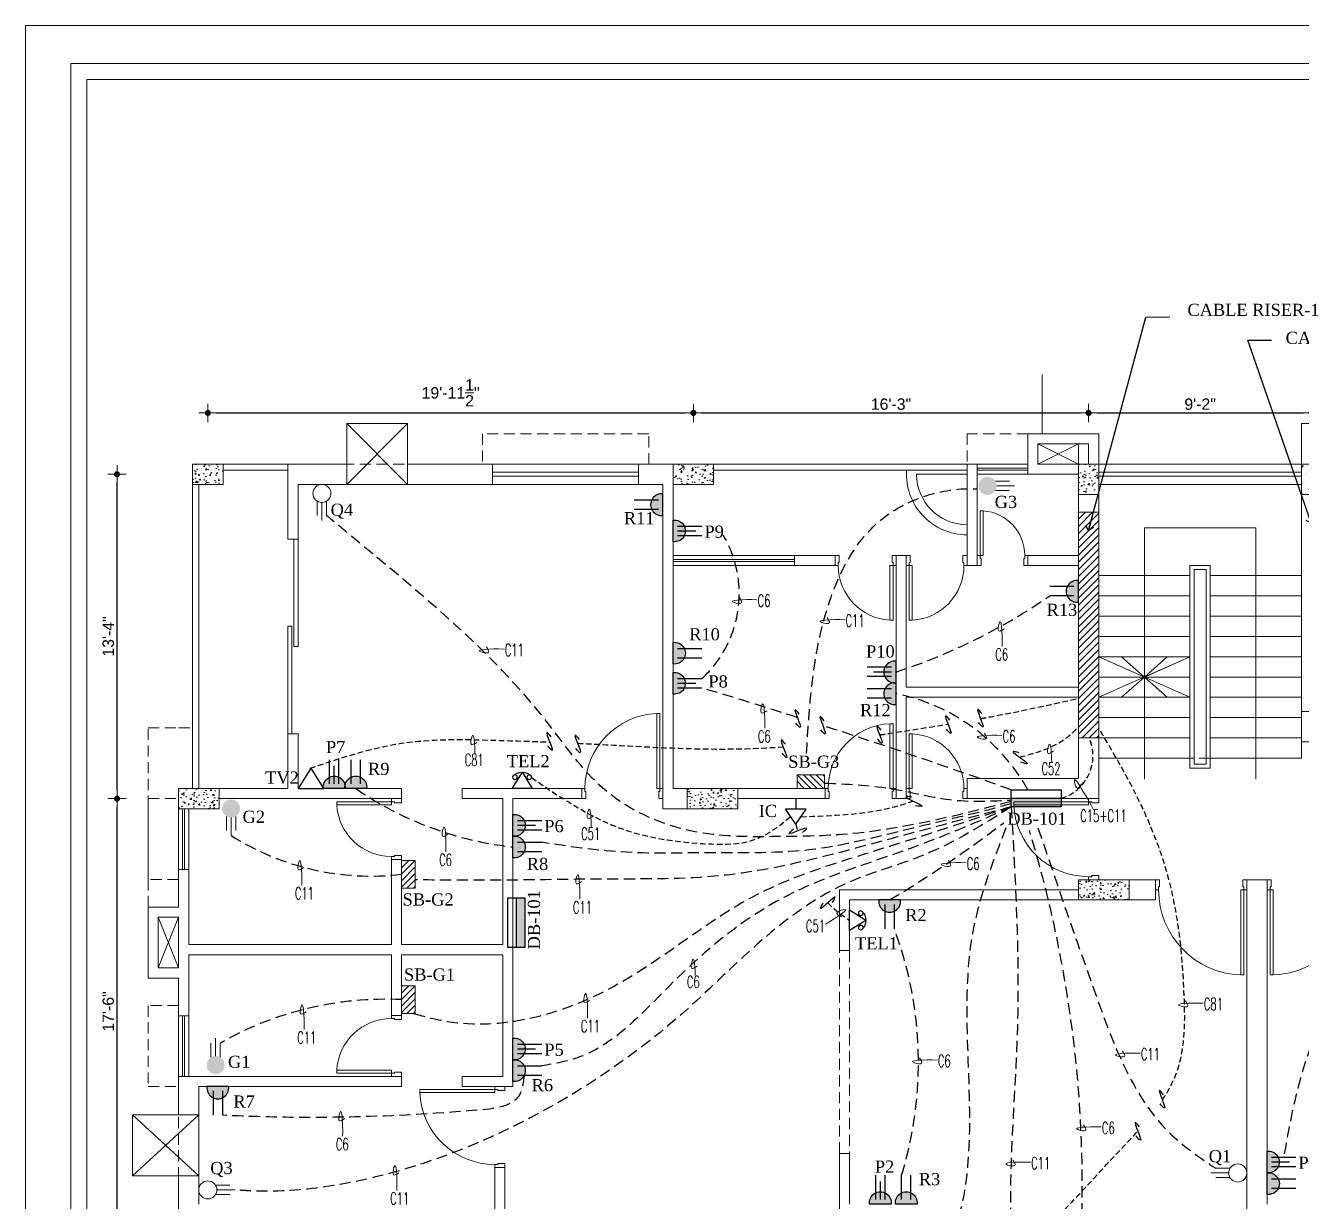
# Model space of a CAD drawing. Header units: inches. Extents: x 2586 to 4075, y -2573 to -882.
# Drawn here: x 2586 to 3215, y -1462 to -882 of the extents above; entities that cross this region are included whole.
import ezdxf

# ---------------------------------------------------------------- set-up
doc = ezdxf.new("R2010")
doc.units = ezdxf.units.IN
doc.header["$LTSCALE"] = 22
doc.header["$MEASUREMENT"] = 0
doc.header["$PDMODE"] = 3
for name, pattern in [('DASHED2', [9.525, 6.35, -3.175]), ('HIDDEN', [0.375, 0.25, -0.125]), ('HIDDEN2', [0.1875, 0.125, -0.0625])]:
    doc.linetypes.add(name, pattern=pattern)
doc.layers.get('0').update_dxf_attribs({"color": 123})
doc.layers.get('DEFPOINTS').update_dxf_attribs({"lineweight": 0})
for name, color, linetype, lineweight in [('1ST_SLAB', 1, 'HIDDEN', 30), ('Cable', 150, 'HIDDEN', 25), ('CABLE-01', 3, 'HIDDEN2', 25), ('Col_Hatch', 3, 'Continuous', 0), ('COLUMN', 3, 'Continuous', 40), ('DIM', 7, 'Continuous', 0), ('DOOR', 28, 'Continuous', 13), ('E. Fixture', 5, 'Continuous', 25), ('EL TEXT-01', 180, 'Continuous', 15), ('el. text', 6, 'Continuous', 13), ('ETEXT', 152, 'Continuous', 15), ('HIDDEN', 7, 'HIDDEN', 0), ('LW', 8, 'Continuous', 18), ('MS', 5, 'Continuous', 20), ('MT', 4, 'Continuous', 20), ('RAIL', 22, 'Continuous', 13), ('STAIR', 8, 'Continuous', 13), ('TITLE', 172, 'Continuous', 15), ('WALL', 7, 'Continuous', 30), ('WALL-1', 8, 'Continuous', 13), ('WIN', 4, 'Continuous', 13)]:
    doc.layers.add(name, color=color, linetype=linetype, lineweight=lineweight)
doc.layers.add('AC', color=6, linetype='Continuous')
doc.styles.add('ROMAND', font='romand.shx', dxfattribs={"width": 0.8})
doc.styles.add('RS', font='arial.ttf')
doc.styles.get("Standard").update_dxf_attribs({"font": 'times.ttf', "width": 0.8})
doc.dimstyles.new('1_8', dxfattribs={"dimtxt": 5.6, "dimasz": 4, "dimexe": 0.18, "dimexo": 0.0625, "dimgap": 0.125, "dimtad": 0, "dimdec": 1, "dimrnd": 0.125, "dimzin": 3, "dimdsep": 46, "dimlunit": 4, "dimtxsty": 'RS', "dimblk": 'D', "dimcen": 4, "dimse1": 1, "dimse2": 1, "dimclrt": 7, "dimadec": 0, "dimazin": 0, "dimtfac": 1, "dimtdec": 1, "dimtix": 1, "dimtmove": 0, "dimatfit": 3, "dimldrblk": 'OPEN90', "dimfxl": 1, "dimtvp": 0.75, "dimtolj": 1, "dimtzin": 0, "dimarcsym": 0})
pattern_1 = [(50, (-25803.8845, -10749.1054), (7.1726018, -0.6275213), [0.75, -8.25]), (355, (-25803.8845, -10749.1054), (-1.3875133, 7.5219213), [0.6, -6.6]), (100.4514, (-25803.287, -10749.158), (5.7850938, 6.8943954), [0.6374019, -7.0114211]), (46.1842, (-25803.8845, -10747.105), (10.6724105, -1.6551901), [1.125, -12.375]), (96.6356, (-25802.995, -10747.243), (9.346627, 9.7411787), [0.956103, -10.51713]), (351.1842, (-25803.885, -10747.105), (9.3466195, 9.741186), [0.9, -9.9]), (21, (-25802.8845, -10747.6054), (5.9690705, -4.0261889), [0.75, -8.25]), (326, (-25802.8845, -10747.6054), (2.4331533, 7.2515005), [0.6, -6.6]), (71.4514, (-25802.387, -10747.941), (8.4022263, 3.225305), [0.6374019, -7.0114211]), (37.5, (-25803.8845, -10749.1054), (0.12159855, 3.32893854), [0, -6.52, 0, -6.7, 0, -6.625]), (7.5, (-25803.8845, -10749.1054), (2.63069537, 3.9441171), [0, -3.82, 0, -6.37, 0, -2.525]), (327.5, (-25806.1145, -10749.1054), (5.33822436, -0.22554872), [0, -2.5, 0, -7.8, 0, -10.35]), (317.5, (-25807.1145, -10749.1054), (5.8318617, 1.0010498), [0, -3.25, 0, -5.18, 0, -7.35])]

# ---------------------------------------------------------------- blocks, each defined once
blk = doc.blocks.new('D-45')
for points in [[(-1.5, 46.97), (-3, 46.97), (-3, 5), (-1.5, 5)], [(-45, 5), (-45, 0), (-43, 0), (-43, 3.5), (-43.5, 3.5), (-43.5, 5)], [(0, 5), (0, 0), (-2, 0), (-2, 3.5), (-1.5, 3.5), (-1.5, 5)]]:
    blk.add_lwpolyline(points, close=True)
blk.add_arc((-1.5, 5), 42, 92.04671, 180)
blk = doc.blocks.new('D-40')
for points in [[(-5, 0), (0, 0), (0, -2), (-3.5, -2), (-3.5, -1.5), (-5, -1.5)], [(-41.97, -1.5), (-41.97, -3), (-5, -3), (-5, -1.5)], [(-5, -40), (0, -40), (0, -38), (-3.5, -38), (-3.5, -38.5), (-5, -38.5)]]:
    blk.add_lwpolyline(points, close=True)
blk.add_arc((-5, -1.5), 37, 182.32344, 270)
blk = doc.blocks.new('D-30')
for points in [[(5, 30), (0, 30), (0, 28), (3.5, 28), (3.5, 28.5), (5, 28.5)], [(5, 0), (0, 0), (0, 2), (3.5, 2), (3.5, 1.5), (5, 1.5)], [(31.97, 1.5), (31.97, 3), (5, 3), (5, 1.5)]]:
    blk.add_lwpolyline(points, close=True)
blk.add_arc((4.99, 1.48), 27.02, 3.22606, 89.98261)
blk = doc.blocks.new('D-35')
for points in [[(-1.5, 36.96), (-3, 36.96), (-3, 5), (-1.5, 5)], [(-35, 5), (-35, 0), (-33, 0), (-33, 3.5), (-33.5, 3.5), (-33.5, 5)], [(0, 5), (0, 0), (-2, 0), (-2, 3.5), (-1.5, 3.5), (-1.5, 5)]]:
    blk.add_lwpolyline(points, close=True)
blk.add_arc((-1.5, 5), 32, 92.68672, 180)
blk = doc.blocks.new('D-25')
for points in [[(5, 25), (0, 25), (0, 23), (3.5, 23), (3.5, 23.5), (5, 23.5)], [(5, 0), (0, 0), (0, 2), (3.5, 2), (3.5, 1.5), (5, 1.5)], [(26.95, 1.5), (26.95, 3), (5, 3), (5, 1.5)]]:
    blk.add_lwpolyline(points, close=True)
blk.add_arc((5, 1.5), 22, 3.90956, 90)
blk = doc.blocks.new('D')
at = {"layer": 'DIM'}
for q in [(-1.125, 0), (0, 1.125), (1.125, 0), (0, -1.125)]:
    blk.add_line((0, 0), q, dxfattribs=at)
at = {"layer": 'DIM', "color": 6, "const_width": 0.375}
blk.add_lwpolyline([(-0.1875, 0, 1), (0.1875, 0, 1)], format="xyb", close=True, dxfattribs=at)
blk = doc.blocks.new('*D36')
at = {"layer": 'DEFPOINTS', "color": 0}
for p in [(2631.14, -1263.4), (2674.62, -1263.4), (2674.62, -1473.4)]:
    blk.add_point(p, dxfattribs=at)
at = {"layer": 'DIM', "color": 0, "lineweight": -2}
blk.add_line((2631.14, -1469.4), (2631.14, -1267.4), dxfattribs=at)
at = {"layer": 'DIM', "color": 0, "lineweight": -2, "xscale": 4, "yscale": 4, "zscale": 4}
for p, rotation in [((2631.14, -1263.4), 90), ((2631.14, -1473.4), 270)]:
    blk.add_blockref('D', p, dxfattribs=dict(at, rotation=rotation))
at = {"layer": 'DIM', "color": 7, "lineweight": 13, "insert": (2626.85, -1368.4), "char_height": 5.6, "attachment_point": 5, "rotation": 90, "style": 'RS'}
blk.add_mtext('\\A1;17\'-6"', dxfattribs=at)
blk = doc.blocks.new('_Open90')
at = {"layer": 'DIM', "color": 0, "lineweight": -2}
for p, q in [((0, 0), (-1, 0)), ((-0.5, 0.5), (0, 0)), ((0, 0), (-0.5, -0.5))]:
    blk.add_line(p, q, dxfattribs=at)
blk = doc.blocks.new('*D37')
at = {"layer": 'DEFPOINTS', "color": 0}
for p in [(2631.14, -1103.4), (2681.58, -1103.4), (2674.62, -1263.4)]:
    blk.add_point(p, dxfattribs=at)
at = {"layer": 'DIM', "color": 0, "lineweight": -2}
blk.add_line((2631.14, -1259.4), (2631.14, -1107.4), dxfattribs=at)
at = {"layer": 'DIM', "color": 0, "lineweight": -2, "xscale": 4, "yscale": 4, "zscale": 4}
for p, rotation in [((2631.14, -1103.4), 90), ((2631.14, -1263.4), 270)]:
    blk.add_blockref('D', p, dxfattribs=dict(at, rotation=rotation))
at = {"layer": 'DIM', "color": 7, "lineweight": 13, "insert": (2626.85, -1183.4), "char_height": 5.6, "attachment_point": 5, "rotation": 90, "style": 'RS'}
blk.add_mtext('\\A1;13\'-4"', dxfattribs=at)
blk = doc.blocks.new('*D38')
at = {"layer": 'DEFPOINTS', "color": 0}
for p in [(2915.47, -1073.12), (2675.94, -1098.4), (2915.47, -1098.4)]:
    blk.add_point(p, dxfattribs=at)
at = {"layer": 'DIM', "color": 0, "lineweight": -2}
blk.add_line((2679.94, -1073.12), (2911.47, -1073.12), dxfattribs=at)
at = {"layer": 'DIM', "color": 0, "lineweight": -2, "xscale": 4, "yscale": 4, "zscale": 4, "rotation": 180}
blk.add_blockref('D', (2675.94, -1073.12), dxfattribs=at)
at = {"layer": 'DIM', "color": 0, "lineweight": -2, "xscale": 4, "yscale": 4, "zscale": 4}
blk.add_blockref('D', (2915.47, -1073.12), dxfattribs=at)
at = {"layer": 'DIM', "color": 7, "lineweight": 13, "insert": (2795.71, -1063.21), "char_height": 5.6, "attachment_point": 5, "style": 'RS'}
blk.add_mtext('\\A1;19\'-11{\\H1.000000x;\\S1/2;}"', dxfattribs=at)
blk = doc.blocks.new('*D39')
at = {"layer": 'DEFPOINTS', "color": 0}
for p in [(3110.47, -1073.12), (2915.47, -1098.4), (3110.47, -1098.4)]:
    blk.add_point(p, dxfattribs=at)
at = {"layer": 'DIM', "color": 0, "lineweight": -2}
blk.add_line((2919.47, -1073.12), (3106.47, -1073.12), dxfattribs=at)
at = {"layer": 'DIM', "color": 0, "lineweight": -2, "xscale": 4, "yscale": 4, "zscale": 4, "rotation": 180}
blk.add_blockref('D', (2915.47, -1073.12), dxfattribs=at)
at = {"layer": 'DIM', "color": 0, "lineweight": -2, "xscale": 4, "yscale": 4, "zscale": 4}
blk.add_blockref('D', (3110.47, -1073.12), dxfattribs=at)
at = {"layer": 'DIM', "color": 7, "lineweight": 13, "insert": (3012.97, -1068.83), "char_height": 5.6, "attachment_point": 5, "style": 'RS'}
blk.add_mtext('\\A1;16\'-3"', dxfattribs=at)
blk = doc.blocks.new('*D40')
at = {"layer": 'DEFPOINTS', "color": 0}
for p in [(3220.47, -1073.12), (3110.47, -1098.4), (3220.47, -1098.4)]:
    blk.add_point(p, dxfattribs=at)
at = {"layer": 'DIM', "color": 0, "lineweight": -2}
blk.add_line((3114.47, -1073.12), (3216.47, -1073.12), dxfattribs=at)
at = {"layer": 'DIM', "color": 0, "lineweight": -2, "xscale": 4, "yscale": 4, "zscale": 4, "rotation": 180}
blk.add_blockref('D', (3110.47, -1073.12), dxfattribs=at)
at = {"layer": 'DIM', "color": 0, "lineweight": -2, "xscale": 4, "yscale": 4, "zscale": 4}
blk.add_blockref('D', (3220.47, -1073.12), dxfattribs=at)
at = {"layer": 'DIM', "color": 7, "lineweight": 13, "insert": (3165.47, -1068.83), "char_height": 5.6, "attachment_point": 5, "style": 'RS'}
blk.add_mtext('\\A1;9\'-2"', dxfattribs=at)
blk = doc.blocks.new('10')
at = {"layer": 'E. Fixture'}
blk.add_hatch(color=256, dxfattribs=at).paths.add_polyline_path([(27132.13, -3831.38), (27132.13, -3823.38, 1.138442)])
for p, q in [((27132.13, -3831.38), (27132.13, -3823.38)), ((27130.46, -3825.65), (27121.48, -3825.65)), ((27130.46, -3829.1), (27121.48, -3829.1))]:
    blk.add_line(p, q, dxfattribs=at)
blk.add_arc((27131.61, -3827.38), 4.03, 82.5917, 277.4083, dxfattribs=at)
blk = doc.blocks.new('82')
at = {"layer": 'E. Fixture'}
for p, q in [((1444.82, -4136.61), (1444.82, -4145.99)), ((1452.32, -4141.3), (1444.82, -4136.61)), ((1452.32, -4141.3), (1444.82, -4145.99))]:
    blk.add_line(p, q, dxfattribs=at)
blk = doc.blocks.new('05')
at = {"layer": 'E. Fixture'}
blk.add_hatch(color=256, dxfattribs=at).paths.add_polyline_path([(27124.32, -3822.56), (27124.32, -3814.56, 1.138442)])
for p, q in [((27122.65, -3816.83), (27113.67, -3816.83)), ((27122.65, -3818.56), (27115.97, -3818.56)), ((27124.32, -3822.56), (27124.32, -3814.56)), ((27122.65, -3820.28), (27113.67, -3820.28))]:
    blk.add_line(p, q, dxfattribs=at)
blk.add_arc((27123.8, -3818.56), 4.03, 82.5917, 277.4083, dxfattribs=at)
blk = doc.blocks.new('ty')
at = {"layer": 'E. Fixture'}
for p, q in [((26271.05, -3659.09), (26277.05, -3655.34)), ((26277.05, -3662.84), (26277.05, -3655.34)), ((26271.05, -3659.09), (26277.05, -3662.84))]:
    blk.add_line(p, q, dxfattribs=at)
for centre in [(26272.88, -3656.43), (26272.88, -3661.74)]:
    blk.add_circle(centre, 0.844, dxfattribs=at)
blk.add_arc((26275.48, -3659.09), 4.5, 130.0197, 229.9803, dxfattribs=at)
blk = doc.blocks.new('25')
at = {"layer": 'E. Fixture'}
for p, q in [((27123.97, -3857.76), (27129.6, -3853.92)), ((27129.6, -3853.92), (27129.6, -3861.59)), ((27123.97, -3857.76), (27129.6, -3861.59)), ((27133.46, -3857.76), (27129.6, -3857.76))]:
    blk.add_line(p, q, dxfattribs=at)
blk = doc.blocks.new('2')
at = {"layer": 'E. Fixture'}
blk.add_hatch(color=256, dxfattribs=at).paths.add_polyline_path([(27131.11, -3604.57), (27131.11, -3606.15), (27140.34, -3606.15), (27140.34, -3604.57)])
blk.add_line((27140.34, -3604.57), (27131.11, -3604.57), dxfattribs=at)
blk.add_lwpolyline([(27131.11, -3602.99), (27140.34, -3602.99), (27140.34, -3606.15), (27131.11, -3606.15), (27131.11, -3602.99)], dxfattribs=at)

msp = doc.modelspace()

# ---------------------------------------------------------------- hatches: boundary and pattern name
at = {"layer": 'Col_Hatch', "lineweight": 13}
h = msp.add_hatch(dxfattribs=at)
h.set_pattern_fill('AR-CONC', color=0, style=0)
h.set_pattern_definition(pattern_1)
h.paths.add_polyline_path([(2683.44, -1098.4), (2668.44, -1098.4), (2668.44, -1108.4), (2683.44, -1108.4)])
h = msp.add_hatch(dxfattribs=at)
h.set_pattern_fill('AR-CONC', color=0, style=0)
h.set_pattern_definition(pattern_1)
h.paths.add_polyline_path([(2925.47, -1098.4), (2905.47, -1098.4), (2905.47, -1108.4), (2925.47, -1108.4)])
h = msp.add_hatch(dxfattribs=at)
h.set_pattern_fill('AR-CONC', color=0, style=0)
h.set_pattern_definition(pattern_1)
h.paths.add_polyline_path([(3115.47, -1098.4), (3105.47, -1098.4), (3105.47, -1113.4), (3115.47, -1113.4)])
h = msp.add_hatch(dxfattribs=at)
h.set_pattern_fill('AR-CONC', color=0, style=0)
h.set_pattern_definition(pattern_1)
h.paths.add_polyline_path([(3225.47, -1098.4), (3215.47, -1098.4), (3215.47, -1113.4), (3225.47, -1113.4)])
h = msp.add_hatch(dxfattribs=at)
h.set_pattern_fill('AR-CONC', color=0, style=0)
h.set_pattern_definition(pattern_1)
h.paths.add_polyline_path([(2681.49, -1258.4), (2661.49, -1258.4), (2661.49, -1268.4), (2681.49, -1268.4)])
h = msp.add_hatch(dxfattribs=at)
h.set_pattern_fill('AR-CONC', color=0, style=0)
h.set_pattern_definition(pattern_1)
h.paths.add_polyline_path([(2937.47, -1258.4), (2912.47, -1258.4), (2912.47, -1268.4), (2937.47, -1268.4)])
h = msp.add_hatch(dxfattribs=at)
h.set_pattern_fill('AR-CONC', color=0, style=0)
h.set_pattern_definition(pattern_1)
h.paths.add_polyline_path([(3130.47, -1303.4), (3105.47, -1303.4), (3105.47, -1313.4), (3130.47, -1313.4)])
at = {"layer": 'DIM', "lineweight": 13}
h = msp.add_hatch(dxfattribs=at)
h.set_pattern_fill('ANSI31', color=0, scale=20, style=0)
h.set_pattern_definition([(45, (21874.261, 6230.548), (-1.76776695, 1.76776695), [])])
h.paths.add_polyline_path([(3115.47, -1122.13), (3105.47, -1122.13), (3105.47, -1233.4), (3115.47, -1233.4)])
at = {"layer": 'E. Fixture', "lineweight": 13}
for points in [[(3056.18, -1109.13, -1), (3065.1, -1109.13, -1)], [(2687.41, -1263.85, -1), (2687.41, -1272.76, -1)], [(2679.76, -1399.31, 1), (2679.76, -1390.4, 1)]]:
    msp.add_hatch(color=0, dxfattribs=at).paths.add_polyline_path(points)
at = {"layer": 'MS', "lineweight": 13}
h = msp.add_hatch(dxfattribs=at)
h.set_pattern_fill('ANSI31', color=0, scale=18, angle=90, style=0)
h.set_pattern_definition([(135, (588.159, -20707.931), (-1.59099026, -1.59099026), [])])
h.paths.add_polyline_path([(2980.24, -1258.4), (2980.24, -1251.6), (2966.64, -1251.6), (2966.64, -1258.4)])
h = msp.add_hatch(dxfattribs=at)
h.set_pattern_fill('ANSI31', color=0, scale=18, style=0)
h.set_pattern_definition([(45, (-16678.046, 1084.4963), (-1.59099026, 1.59099026), [])])
h.paths.add_polyline_path([(2771.49, -1307.59), (2778.29, -1307.59), (2778.29, -1293.99), (2771.49, -1293.99)])
h = msp.add_hatch(dxfattribs=at)
h.set_pattern_fill('ANSI31', color=0, scale=18, style=0)
h.set_pattern_definition([(45, (-16678.046, 1022.6494), (-1.59099026, 1.59099026), [])])
h.paths.add_polyline_path([(2771.49, -1369.43), (2778.29, -1369.43), (2778.29, -1355.83), (2771.49, -1355.83)])

# ---------------------------------------------------------------- linework, layer by layer
at = {"layer": '1ST_SLAB', "color": 0, "lineweight": 13}
msp.add_lwpolyline([(2661.49, -1607.4), (2661.49, -1400.4), (2661.49, -1351.9), (2646.49, -1351.9), (2646.49, -1316.9), (2646.49, -1228.4), (2661.49, -1228.4), (2668.44, -1228.4), (2668.44, -1098.4), (3080.47, -1098.4), (3080.47, -1083.4), (3115.47, -1083.4), (3115.47, -1243.4), (3215.47, -1243.4), (3215.47, -1078.4), (3297.47, -1078.4)], dxfattribs=at)
at = {"layer": 'AC', "color": 0, "lineweight": 13}
for p, q in [((2774.45, -1108.4), (2744.45, -1078.4)), ((2774.45, -1078.4), (2744.45, -1108.4)), ((2744.45, -1108.4), (2744.45, -1078.4)), ((2744.45, -1078.4), (2774.45, -1078.4)), ((2774.45, -1078.4), (2774.45, -1108.4)), ((2774.45, -1108.4), (2744.45, -1108.4)), ((2671.49, -1449.4), (2638.86, -1419.4)), ((2638.86, -1449.4), (2671.49, -1419.4)), ((2671.49, -1419.4), (2638.86, -1419.4)), ((2638.86, -1419.4), (2638.86, -1449.4)), ((2671.49, -1449.4), (2671.49, -1419.4)), ((2638.86, -1449.4), (2671.49, -1449.4))]:
    msp.add_line(p, q, dxfattribs=at)
at = {"layer": 'Cable', "color": 0}
for centre, radius, start, end in [((2881.24, -1162.28), 56.86, 312.53872, 30.47165), ((2921.81, -916.36), 299.59, 288.21784, 304.44546), ((2045.6, -4118.94), 3038.6, 72.3534, 73.28223), ((2996.43, -1305.89), 96.2, 29.13852, 78.58585), ((2045.6, -4118.94), 3038.6, 70.25194, 72.10395), ((2844.62, -1119.82), 168.4, 235.37852, 263.81725), ((2713.92, -812.59), 582.96, 300.78518, 307.47011), ((2756.45, -1172.61), 128.99, 237.64126, 276.69509), ((2504.27, -1454.47), 603.05, 358.67661, 16.90127), ((2837.42, -1393.68), 189.09, 342.92742, 20.45188), ((2763.54, -1526.6), 164.23, 87.22536, 119.74137)]:
    msp.add_arc(centre, radius, start, end, dxfattribs=at)
for points in [[(2971.28, -1241.15), (2980.77, -1172.11), (3007.86, -1126.02), (3050.47, -1110.52), (3055.47, -1110.52)], [(3072.3, -1264.88), (2989.08, -1281.09), (2956.76, -1282.14), (2917.92, -1280.04), (2871.64, -1258.92), (2842.93, -1225.18), (2746.94, -1134.05), (2734.52, -1123.69)], [(2980.24, -1255.72), (3012.47, -1258.4), (3043.92, -1264.1), (3072.3, -1264.1)], [(3072.3, -1267.48), (3029.56, -1291.06), (2991.98, -1304.79), (2964.73, -1320.83), (2910.03, -1369.4), (2847.55, -1414.02), (2762.83, -1449.01), (2695.65, -1456.83), (2689.21, -1456.41)], [(3072.3, -1267.48), (3008.11, -1288.24), (2946.68, -1310.9), (2871.61, -1358.51), (2791.45, -1372.98), (2777.35, -1369.43)], [(3072.3, -1267.48), (3050.74, -1273.1), (3010.51, -1283.84), (2929.29, -1301.38), (2873.26, -1303.08), (2811.8, -1303.67), (2778.29, -1303.47)], [(3072.3, -1265.88), (3058.19, -1269.7), (3043.38, -1273.26), (3011.96, -1280.89), (2975.67, -1288.33), (2922.34, -1290.14), (2879.8, -1289.72), (2840.69, -1284.94)], [(3072.3, -1267.48), (3045.48, -1279.11), (3011.26, -1291.93), (2962.41, -1310.98), (2903.84, -1355.56), (2859.37, -1390.83), (2840.69, -1395.26)], [(3072.3, -1267.48), (3075.34, -1375.63), (3073.68, -1497.43), (3090.26, -1560.4), (3100.52, -1579.7)], [(3069.63, -1277.86), (3053.72, -1327.05), (3051.66, -1422.95), (3041.36, -1483.5), (3007.62, -1524.79), (2944.73, -1552.21), (2937.49, -1552.21)], [(3085.47, -1277.83), (3114.32, -1361.11), (3151.41, -1429.29), (3173.19, -1445.77)], [(2832.04, -1399.86), (2829.32, -1410.09), (2808.66, -1417.13), (2748.67, -1420.41), (2714.26, -1420.62), (2683.16, -1419.61)]]:
    msp.add_spline(points, degree=3, dxfattribs=at)
at = {"layer": 'Cable', "color": 0, "linetype": 'ByBlock'}
for points in [[(2967.74, -1221.69), (2965.71, -1219.52), (2968.21, -1228.35), (2966.03, -1226.13)], [(2980.05, -1224.97), (2978.01, -1222.8), (2980.52, -1231.63), (2978.34, -1229.41)]]:
    msp.add_spline(points, degree=3, dxfattribs=at)
at = {"layer": 'Cable', "color": 0}
msp.add_open_spline([(3256.44, -1320.94), (3252.2, -1326.31), (3233.98, -1351.19), (3215.33, -1391.73), (3208.91, -1427.87), (3206.7, -1440.33)], degree=3, knots=[86.017157, 86.017157, 86.017157, 86.017157, 106.627879, 178.751108, 216.683133, 216.683133, 216.683133, 216.683133], dxfattribs=at)
at = {"layer": 'CABLE-01', "color": 0}
msp.add_arc((3090.66, -1242.23), 21.95, 286.54602, 23.72219, dxfattribs=at)
for points, knots in [([(3057.15, -1223.94), (3058.86, -1223.63), (3075.03, -1220.68), (3091.1, -1217.11), (3105.47, -1213.93)], [333.523223, 333.523223, 333.523223, 333.523223, 338.708343, 382.86991, 382.86991, 382.86991, 382.86991]), ([(3007.36, -1231.98), (3008.2, -1231.85), (3019.45, -1230.06), (3030.71, -1228.36), (3041.12, -1226.67)], [283.08461, 283.08461, 283.08461, 283.08461, 285.630351, 317.254704, 317.254704, 317.254704, 317.254704]), ([(3076.47, -1242.95), (3084.75, -1240.67), (3095.58, -1237.66), (3103.57, -1229.92), (3105.47, -1228.07)], [112.694936, 112.694936, 112.694936, 112.694936, 137.897148, 145.792549, 145.792549, 145.792549, 145.792549]), ([(3146.84, -1412.12), (3150.11, -1407.15), (3158.2, -1391.54), (3158, -1352.32), (3153.21, -1304.52), (3134.63, -1260.9), (3120.83, -1237.69), (3115.47, -1228.67)], [273.089156, 273.089156, 273.089156, 273.089156, 291.051305, 326.992756, 386.10972, 435.722351, 467.207055, 467.207055, 467.207055, 467.207055]), ([(2726.41, -1248.45), (2741.22, -1243.44), (2770.43, -1233.55), (2810.84, -1234.31), (2835.29, -1235.13), (2844.63, -1235.5)], [0, 0, 0, 0, 46.522206, 91.810536, 119.894232, 119.894232, 119.894232, 119.894232]), ([(2858.32, -1236.08), (2861.9, -1236.25), (2884.58, -1237.35), (2918.4, -1239.57), (2948.7, -1238.63), (2959.79, -1237.86)], [133.609332, 133.609332, 133.609332, 133.609332, 144.390145, 201.822664, 235.151017, 235.151017, 235.151017, 235.151017]), ([(2968.57, -1272.3), (2984.23, -1271.8), (3003.07, -1271.2), (3020.86, -1265.63), (3023.82, -1264.59)], [0, 0, 0, 0, 46.525542, 55.948091, 55.948091, 55.948091, 55.948091]), ([(3077.56, -1485.79), (3080.7, -1483.15), (3096.45, -1469.56), (3113.83, -1449.35), (3130.48, -1432.19), (3134.73, -1427.45)], [172.633655, 172.633655, 172.633655, 172.633655, 184.916093, 235.28231, 253.801823, 253.801823, 253.801823, 253.801823])]:
    msp.add_open_spline(points, degree=3, knots=knots, dxfattribs=at)
at = {"layer": 'CABLE-01', "color": 0, "linetype": 'ByBlock'}
for points in [[(3057.83, -1221.44), (3055.79, -1219.28), (3058.29, -1228.1), (3056.11, -1225.88)], [(3008.06, -1229.56), (3006.03, -1227.4), (3008.53, -1236.22), (3006.35, -1234)], [(3041.99, -1224.69), (3039.96, -1222.52), (3042.46, -1231.35), (3040.28, -1229.13)], [(2845.28, -1232.94), (2843.25, -1230.78), (2845.75, -1239.6), (2843.57, -1237.38)], [(2859.22, -1234.19), (2857.19, -1232.03), (2859.69, -1240.85), (2857.51, -1238.63)], [(2960.93, -1236.57), (2958.89, -1234.41), (2961.39, -1243.23), (2959.21, -1241.01)], [(3076.12, -1240.82), (3073.24, -1240.11), (3080.13, -1246.15), (3077.1, -1245.48)], [(3023.22, -1262.62), (3020.26, -1262.44), (3028.14, -1267.12), (3025.03, -1267.01)], [(2969.26, -1280.1), (2971.43, -1278.06), (2962.61, -1280.56), (2964.83, -1278.38)], [(2984.18, -1314.69), (2985.42, -1311.99), (2978.2, -1317.65), (2979.43, -1314.79)], [(3147.45, -1409.47), (3145.42, -1407.3), (3147.92, -1416.13), (3145.74, -1413.91)], [(3135.51, -1425.24), (3133.48, -1423.07), (3135.98, -1431.89), (3133.8, -1429.67)]]:
    msp.add_spline(points, degree=3, dxfattribs=at)
at = {"layer": 'CABLE-01', "color": 0}
msp.add_spline([(2835.63, -1253.01), (2878.3, -1277.55), (2922.92, -1285.69), (2946.53, -1283.29), (2963.46, -1272.3)], degree=3, dxfattribs=at)
for points in [[(2966.02, -1276.05), (2966.31, -1277.16), (2966.6, -1278.27), (2966.9, -1279.37)], [(2981.82, -1314.83), (2984.91, -1318.11), (2988.7, -1320.79), (2992.49, -1323.47)]]:
    msp.add_open_spline(points, degree=3, dxfattribs=at)
at = {"layer": 'COLUMN', "color": 0, "lineweight": 13}
for points in [[(2683.44, -1098.4), (2683.44, -1108.4), (2668.44, -1108.4), (2668.44, -1098.4)], [(2925.47, -1098.4), (2925.47, -1108.4), (2905.47, -1108.4), (2905.47, -1098.4)], [(3105.47, -1113.4), (3115.47, -1113.4), (3115.47, -1098.4), (3105.47, -1098.4)], [(3215.47, -1113.4), (3225.47, -1113.4), (3225.47, -1098.4), (3215.47, -1098.4)], [(3215.47, -1235.4), (3225.47, -1235.4), (3225.47, -1220.4), (3215.47, -1220.4)], [(2681.49, -1258.4), (2681.49, -1268.4), (2661.49, -1268.4), (2661.49, -1258.4)], [(2937.47, -1258.4), (2937.47, -1268.4), (2912.47, -1268.4), (2912.47, -1258.4)], [(3105.47, -1313.4), (3105.47, -1303.4), (3130.47, -1303.4), (3130.47, -1313.4)], [(3105.47, -1313.4), (3105.47, -1303.4), (3130.47, -1303.4), (3130.47, -1313.4)]]:
    msp.add_lwpolyline(points, close=True, dxfattribs=at)
at = {"layer": 'DEFPOINTS', "color": 0, "lineweight": 13, "ltscale": 0.5}
msp.add_lwpolyline([(2586, -1941.84), (4075.24, -1941.84), (4075.24, -882.01), (2586, -882.01)], close=True, dxfattribs=at)
at = {"layer": 'DIM', "color": 0, "lineweight": 13}
msp.add_lwpolyline([(3105.47, -1122.13), (3115.47, -1122.13), (3115.47, -1233.4), (3105.47, -1233.4)], close=True, dxfattribs=at)
at = {"layer": 'E. Fixture', "color": 0, "lineweight": 13}
for p, q in [((3064.51, -1106.83), (3071.48, -1106.83)), ((3064.51, -1111.43), (3071.48, -1111.43)), ((3065.1, -1109.13), (3073.91, -1109.13)), ((2685.11, -1272.17), (2685.11, -1279.15)), ((2687.41, -1272.76), (2687.41, -1281.57)), ((2689.71, -1272.17), (2689.71, -1279.15)), ((2677.46, -1390.99), (2677.46, -1384.01)), ((2679.76, -1390.4), (2679.76, -1381.58)), ((2682.06, -1390.99), (2682.06, -1384.01))]:
    msp.add_line(p, q, dxfattribs=at)
at = {"layer": 'EL TEXT-01', "color": 0, "ltscale": 0.3}
for points in [[(2808.61, -1235.72), (2807.51, -1236.4), (2805.03, -1237.93), (2807.27, -1226.98), (2807.74, -1237.78), (2807.73, -1240.94)], [(3093.12, -1240.06), (3092.02, -1240.74), (3089.54, -1242.28), (3091.78, -1231.32), (3092.25, -1242.12), (3092.24, -1245.29)], [(3106.88, -1256.11), (3106.25, -1257.24), (3104.82, -1259.79), (3101.49, -1249.11), (3107.11, -1258.34), (3112.94, -1268.87)], [(2866.01, -1272.12), (2864.91, -1272.8), (2862.43, -1274.33), (2864.68, -1263.38), (2865.14, -1274.17), (2865.13, -1277.34)], [(2988.53, -1321.68), (2987.38, -1321.1), (2984.76, -1319.8), (2995.25, -1315.92), (2986.32, -1322.02), (2980.62, -1325.36)], [(3158.27, -1363.21), (3158.94, -1364.31), (3160.48, -1366.8), (3149.52, -1364.53), (3160.32, -1364.09), (3166.93, -1364.28)]]:
    msp.add_open_spline(points, degree=3, knots=[0, 0, 0, 0, 2.84987, 6.438032, 19.008, 19.008, 19.008, 19.008], dxfattribs=at)
at = {"layer": 'el. text', "color": 0, "ltscale": 0.3}
for points in [[(2938.15, -1164.21), (2938.83, -1165.31), (2940.36, -1167.8), (2929.41, -1165.53), (2940.21, -1165.09), (2946.81, -1165.28)], [(2981.49, -1174.05), (2982.17, -1175.15), (2983.7, -1177.64), (2972.75, -1175.37), (2983.55, -1174.93), (2990.16, -1175.12)], [(3068.8, -1179.6), (3067.7, -1180.29), (3065.23, -1181.84), (3067.4, -1170.87), (3067.94, -1181.67), (3067.81, -1188.28)], [(2813.43, -1188.54), (2814.11, -1189.64), (2815.64, -1192.13), (2804.69, -1189.86), (2815.49, -1189.41), (2822.09, -1189.6)], [(2951.65, -1220.05), (2950.55, -1220.74), (2948.08, -1222.29), (2950.25, -1211.32), (2950.79, -1222.11), (2950.66, -1228.72)], [(3059.03, -1231.11), (3059.71, -1232.22), (3061.24, -1234.7), (3050.29, -1232.43), (3061.09, -1231.99), (3067.69, -1232.18)], [(2794.4, -1280.95), (2793.3, -1281.64), (2790.83, -1283.19), (2793, -1272.22), (2793.54, -1283.01), (2793.41, -1289.62)], [(2723.28, -1297.43), (2722.18, -1298.12), (2719.71, -1299.67), (2721.88, -1288.7), (2722.42, -1299.49), (2722.29, -1306.1)], [(3041.32, -1293.95), (3042, -1295.05), (3043.53, -1297.54), (3032.58, -1295.27), (3043.38, -1294.83), (3049.99, -1295.02)], [(2860.43, -1304.35), (2859.34, -1305.03), (2856.86, -1306.59), (2859.04, -1295.62), (2859.58, -1306.41), (2859.44, -1313.02)], [(2917.34, -1346.1), (2916.25, -1346.79), (2913.77, -1348.34), (2915.95, -1337.37), (2916.48, -1348.17), (2916.36, -1350.69)], [(2864.28, -1362.95), (2863.18, -1363.64), (2860.71, -1365.19), (2862.88, -1354.22), (2863.42, -1365.02), (2863.29, -1371.63)], [(2724.44, -1368.61), (2723.34, -1369.3), (2720.87, -1370.85), (2723.04, -1359.88), (2723.58, -1370.67), (2723.45, -1377.28)], [(3127.21, -1387.92), (3127.89, -1389.02), (3129.42, -1391.51), (3118.47, -1389.24), (3129.27, -1388.8), (3135.88, -1388.99)], [(3027.08, -1391.27), (3027.75, -1392.37), (3029.28, -1394.86), (3018.33, -1392.59), (3029.13, -1392.15), (3035.74, -1392.34)], [(2743.44, -1421.24), (2742.35, -1421.93), (2739.87, -1423.48), (2742.05, -1412.51), (2742.58, -1423.31), (2742.45, -1429.91)], [(3108.01, -1424.31), (3108.69, -1425.41), (3110.22, -1427.9), (3099.27, -1425.63), (3110.07, -1425.19), (3116.67, -1425.38)], [(2770.23, -1448), (2769.13, -1448.69), (2766.66, -1450.24), (2768.83, -1439.27), (2769.37, -1450.07), (2769.24, -1456.68)], [(3073.09, -1441.68), (3073.77, -1442.78), (3075.3, -1445.27), (3064.35, -1443), (3075.15, -1442.56), (3081.75, -1442.75)]]:
    msp.add_open_spline(points, degree=3, knots=[0, 0, 0, 0, 2.84987, 6.438032, 19.008, 19.008, 19.008, 19.008], dxfattribs=at)
at = {"layer": 'HIDDEN', "color": 0, "lineweight": 13}
for points in [[(2893.45, -1098.4), (2893.45, -1083.4), (2811.45, -1083.4), (2811.45, -1098.4)], [(3080.47, -1083.4), (3050.47, -1083.4), (3050.47, -1098.4)], [(2661.49, -1303.31), (2646.49, -1303.31), (2646.49, -1263.4), (2661.49, -1263.4)], [(2661.49, -1365.49), (2646.49, -1365.49), (2646.49, -1405.4), (2661.49, -1405.4)]]:
    msp.add_lwpolyline(points, dxfattribs=at)
at = {"layer": 'LW', "color": 0, "lineweight": 13}
for p, q in [((3085.47, -1088.4), (3105.47, -1098.4)), ((3105.47, -1088.4), (3085.47, -1098.4)), ((3105.47, -1098.4), (3105.47, -1088.4)), ((2816.45, -1098.4), (2888.45, -1098.4)), ((3080.47, -1098.4), (3055.47, -1098.4)), ((3025.61, -1103.4), (3050.47, -1103.4)), ((3080.47, -1103.4), (3055.47, -1103.4)), ((2816.45, -1108.4), (2888.45, -1108.4)), ((2905.47, -1143.4), (2965.38, -1143.4)), ((2905.47, -1148.4), (2965.38, -1148.4)), ((2661.49, -1298.31), (2661.49, -1268.4)), ((2666.49, -1298.31), (2666.49, -1268.4)), ((2661.49, -1321.9), (2651.49, -1346.9)), ((2651.49, -1321.9), (2661.49, -1346.9)), ((2661.49, -1400.4), (2661.49, -1370.49)), ((2666.49, -1400.4), (2666.49, -1370.49))]:
    msp.add_line(p, q, dxfattribs=at)
for radius, start in [(29.86, 176.15948), (24.86, 180)]:
    msp.add_arc((3050.47, -1103.4), radius, start, 270, dxfattribs=at)
at = {"layer": 'MS', "color": 0, "lineweight": 13}
for p, q in [((2729.92, -1116.71), (2729.92, -1123.69)), ((2732.22, -1117.31), (2732.22, -1126.12)), ((2734.52, -1116.71), (2734.52, -1123.69)), ((3180.17, -1445.77), (3173.19, -1445.77)), ((3179.58, -1448.07), (3170.77, -1448.07)), ((3180.17, -1450.37), (3173.19, -1450.37)), ((2679.81, -1454.11), (2686.79, -1454.11)), ((2679.81, -1458.71), (2686.79, -1458.71)), ((2680.4, -1456.41), (2689.21, -1456.41))]:
    msp.add_line(p, q, dxfattribs=at)
for points in [[(2980.24, -1251.6), (2966.64, -1251.6), (2966.64, -1258.4), (2980.24, -1258.4)], [(2778.29, -1307.59), (2778.29, -1293.99), (2771.49, -1293.99), (2771.49, -1307.59)], [(2778.29, -1369.43), (2778.29, -1355.83), (2771.49, -1355.83), (2771.49, -1369.43)]]:
    msp.add_lwpolyline(points, close=True, dxfattribs=at)
for centre in [(2732.22, -1112.85), (3184.04, -1448.07), (2675.94, -1456.41)]:
    msp.add_circle(centre, 4.46, dxfattribs=at)
at = {"layer": 'RAIL', "color": 0, "lineweight": 13}
for points in [[(2715.44, -1098.4), (2683.44, -1098.4)], [(2715.44, -1101.4), (2683.44, -1101.4)], [(3050.47, -1098.4), (2925.47, -1098.4)], [(3050.47, -1101.4), (2925.47, -1101.4)], [(2668.44, -1258.4), (2668.44, -1108.4)], [(2671.44, -1258.4), (2671.44, -1108.4)]]:
    msp.add_lwpolyline(points, dxfattribs=at)
for points in [[(3160.47, -1148.4), (3160.47, -1248.4), (3170.47, -1248.4), (3170.47, -1148.4)], [(3162.47, -1150.4), (3162.47, -1246.4), (3168.47, -1246.4), (3168.47, -1150.4)]]:
    msp.add_lwpolyline(points, close=True, dxfattribs=at)
at = {"layer": 'STAIR', "color": 0, "lineweight": 13}
for p, q in [((3137.97, -1129.81), (3192.97, -1129.81)), ((3137.97, -1253.78), (3137.97, -1129.81)), ((3192.97, -1253.78), (3192.97, -1129.81)), ((3160.47, -1153.4), (3115.47, -1153.4)), ((3170.47, -1153.4), (3215.47, -1153.4)), ((3160.47, -1163.4), (3115.47, -1163.4)), ((3170.47, -1163.4), (3215.47, -1163.4)), ((3160.47, -1173.4), (3115.47, -1173.4)), ((3170.47, -1173.4), (3215.47, -1173.4)), ((3160.47, -1183.4), (3115.47, -1183.4)), ((3170.47, -1183.4), (3215.47, -1183.4)), ((3160.47, -1193.4), (3115.47, -1193.4)), ((3160.47, -1213.4), (3115.47, -1193.4)), ((3160.47, -1193.4), (3115.47, -1213.4)), ((3137.97, -1203.4), (3126.72, -1193.4)), ((3137.97, -1203.4), (3149.22, -1193.4)), ((3137.97, -1203.4), (3160.47, -1193.4)), ((3170.47, -1193.4), (3215.47, -1193.4)), ((3137.97, -1203.4), (3126.72, -1213.4)), ((3160.47, -1203.4), (3137.97, -1203.4)), ((3137.97, -1203.4), (3149.22, -1213.4)), ((3170.47, -1203.4), (3215.47, -1203.4)), ((3170.47, -1213.4), (3215.47, -1213.4)), ((3170.47, -1223.4), (3215.47, -1223.4)), ((3170.47, -1233.4), (3215.47, -1233.4)), ((3215.47, -1243.4), (3215.47, -1235.4)), ((3170.47, -1243.4), (3215.47, -1243.4))]:
    msp.add_line(p, q, dxfattribs=at)
at = {"layer": 'STAIR', "color": 0, "linetype": 'DASHED2', "lineweight": 13}
for p, q in [((3137.97, -1203.4), (3115.47, -1203.4)), ((3160.47, -1213.4), (3115.47, -1213.4)), ((3160.47, -1223.4), (3115.47, -1223.4)), ((3160.47, -1233.4), (3115.47, -1233.4)), ((3160.47, -1243.4), (3115.47, -1243.4))]:
    msp.add_line(p, q, dxfattribs=at)
at = {"layer": 'TITLE', "color": 0, "linetype": 'ByBlock', "lineweight": 13}
msp.add_lwpolyline([(2608.36, -900.77), (4047.34, -900.77), (4047.34, -1917.71), (2608.36, -1917.71)], close=True, dxfattribs=at)
msp.add_lwpolyline([(4039.43, -908.68), (2616.27, -908.68), (2616.27, -1909.79), (4040.9, -1909.79), (4040.9, -1783.62), (3885.17, -1783.62), (3885.17, -1909.31)], dxfattribs=at)
at = {"layer": 'WALL', "color": 0, "lineweight": 13}
for p, q in [((3080.47, -1083.4), (3080.47, -1103.4)), ((3115.47, -1083.4), (3080.47, -1083.4)), ((3110.47, -1088.4), (3085.47, -1088.4)), ((3085.47, -1088.4), (3085.47, -1098.4)), ((3110.47, -1088.4), (3110.47, -1098.4)), ((3115.47, -1083.4), (3115.47, -1098.4)), ((3215.47, -1083.4), (3215.47, -1098.4)), ((2715.44, -1135.41), (2715.44, -1098.4)), ((2744.45, -1098.4), (2715.44, -1098.4)), ((2744.45, -1108.4), (2744.45, -1098.4)), ((2816.45, -1098.4), (2774.45, -1098.4)), ((2774.45, -1108.4), (2774.45, -1098.4)), ((2816.45, -1108.4), (2816.45, -1098.4)), ((2905.47, -1098.4), (2888.45, -1098.4)), ((2888.45, -1108.4), (2888.45, -1098.4)), ((3050.47, -1098.4), (3050.47, -1148.4)), ((3055.47, -1098.4), (3050.47, -1098.4)), ((3055.47, -1098.4), (3055.47, -1148.4)), ((3105.47, -1098.4), (3085.47, -1098.4)), ((3105.47, -1103.4), (3080.47, -1103.4)), ((2720.44, -1135.41), (2720.44, -1108.4)), ((2744.45, -1108.4), (2720.44, -1108.4)), ((2816.45, -1108.4), (2774.45, -1108.4)), ((2900.47, -1108.4), (2888.45, -1108.4)), ((2900.47, -1108.4), (2900.47, -1268.4)), ((2905.47, -1108.4), (2905.47, -1258.4)), ((3105.47, -1113.4), (3105.47, -1143.4)), ((3115.47, -1113.4), (3115.47, -1263.4)), ((3215.47, -1113.4), (3215.47, -1220.4)), ((2715.44, -1135.41), (2720.44, -1135.41)), ((2985.47, -1143.4), (2965.38, -1143.4)), ((2965.38, -1148.4), (2965.38, -1143.4)), ((2985.47, -1143.4), (2985.47, -1148.4)), ((3015.47, -1143.4), (3015.47, -1263.4)), ((3020.47, -1143.4), (3015.47, -1143.4)), ((3020.47, -1143.4), (3020.47, -1208.4)), ((3050.47, -1143.4), (3050.47, -1148.4)), ((3105.47, -1143.4), (3080.47, -1143.4)), ((3080.47, -1143.4), (3080.47, -1148.4)), ((2985.47, -1148.4), (2965.38, -1148.4)), ((3055.47, -1148.4), (3050.47, -1148.4)), ((3105.47, -1148.4), (3080.47, -1148.4)), ((3105.47, -1148.4), (3105.47, -1208.4)), ((3105.47, -1208.4), (3020.47, -1208.4)), ((3105.47, -1213.4), (3020.47, -1213.4)), ((3020.47, -1213.4), (3020.47, -1263.4)), ((3105.47, -1213.4), (3105.47, -1253.4)), ((2715.44, -1258.4), (2715.44, -1231.39)), ((2715.44, -1231.39), (2720.44, -1231.39)), ((2720.44, -1258.4), (2720.44, -1231.39)), ((2715.44, -1258.4), (2681.49, -1258.4)), ((2771.49, -1258.4), (2720.44, -1258.4)), ((2771.49, -1263.4), (2771.49, -1258.4)), ((2860.47, -1258.4), (2801.49, -1258.4)), ((2801.49, -1258.4), (2801.49, -1263.4)), ((2860.47, -1258.4), (2860.47, -1263.4)), ((2912.47, -1258.4), (2905.47, -1258.4)), ((2980.47, -1258.4), (2937.47, -1258.4)), ((2980.47, -1258.4), (2980.47, -1263.4)), ((3105.47, -1253.4), (3050.47, -1253.4)), ((3050.47, -1253.4), (3050.47, -1263.4)), ((2771.49, -1263.4), (2681.49, -1263.4)), ((2821.49, -1263.4), (2801.49, -1263.4)), ((2821.49, -1263.4), (2821.49, -1335.4)), ((2826.49, -1263.4), (2826.49, -1405.4)), ((2860.47, -1263.4), (2826.49, -1263.4)), ((2980.47, -1263.4), (2937.47, -1263.4)), ((3020.47, -1263.4), (3015.47, -1263.4)), ((3105.47, -1263.4), (3050.47, -1263.4)), ((3105.47, -1263.4), (3115.47, -1263.4)), ((3105.47, -1263.4), (3115.47, -1263.4)), ((2905.47, -1268.4), (2900.47, -1268.4)), ((2912.47, -1268.4), (2900.47, -1268.4)), ((2766.49, -1293.4), (2766.49, -1335.4)), ((2771.49, -1293.4), (2766.49, -1293.4)), ((2771.49, -1293.4), (2771.49, -1335.4)), ((2661.49, -1298.31), (2666.49, -1298.31)), ((2661.49, -1316.9), (2661.49, -1298.31)), ((2666.49, -1335.4), (2666.49, -1298.31)), ((3105.47, -1308.4), (2987.49, -1308.4)), ((2987.49, -1338.4), (2987.49, -1308.4)), ((3130.47, -1303.4), (3143.49, -1303.4)), ((3143.49, -1313.4), (3143.49, -1303.4)), ((3198.49, -1303.4), (3188.49, -1303.4)), ((3188.49, -1303.4), (3188.49, -1473.4)), ((3198.49, -1303.4), (3198.49, -1463.4)), ((3105.47, -1313.4), (2992.49, -1313.4)), ((2992.49, -1338.4), (2992.49, -1313.4)), ((3143.49, -1313.4), (3130.47, -1313.4)), ((2646.49, -1316.9), (2646.49, -1351.9)), ((2646.49, -1316.9), (2661.49, -1316.9)), ((2651.49, -1321.9), (2661.49, -1321.9)), ((2651.49, -1321.9), (2651.49, -1346.9)), ((2661.49, -1346.9), (2661.49, -1321.9)), ((2666.49, -1335.4), (2766.49, -1335.4)), ((2666.49, -1340.4), (2766.49, -1340.4)), ((2666.49, -1370.49), (2666.49, -1340.4)), ((2766.49, -1340.4), (2766.49, -1370.4)), ((2771.49, -1335.4), (2821.49, -1335.4)), ((2771.49, -1340.4), (2821.49, -1340.4)), ((2771.49, -1340.4), (2771.49, -1370.4)), ((2821.49, -1340.4), (2821.49, -1400.4)), ((2987.49, -1338.4), (2992.49, -1338.4)), ((2651.49, -1346.9), (2661.49, -1346.9)), ((2646.49, -1351.9), (2661.49, -1351.9)), ((2661.49, -1370.49), (2661.49, -1351.9)), ((2661.49, -1370.49), (2666.49, -1370.49)), ((2666.49, -1370.49), (2666.49, -1370.49)), ((2766.49, -1370.4), (2771.49, -1370.4)), ((2661.49, -1400.4), (2771.49, -1400.4)), ((2661.49, -1419.4), (2661.49, -1400.4)), ((2771.49, -1400.4), (2771.49, -1405.4)), ((2801.49, -1400.4), (2821.49, -1400.4)), ((2801.49, -1400.4), (2801.49, -1405.4)), ((2771.49, -1405.4), (2671.49, -1405.4)), ((2671.49, -1419.4), (2671.49, -1405.4)), ((2826.49, -1405.4), (2801.49, -1405.4)), ((2671.49, -1419.4), (2661.49, -1419.4)), ((2987.49, -1438.4), (2987.49, -1468.4)), ((2987.49, -1438.4), (2992.49, -1438.4)), ((2992.49, -1438.4), (2992.49, -1463.4)), ((2817.49, -1445.4), (2822.49, -1445.4)), ((2817.49, -1445.4), (2817.49, -1555.4)), ((2822.49, -1445.4), (2822.49, -1607.4)), ((2661.49, -1463.4), (2661.49, -1449.4)), ((2671.49, -1449.4), (2661.49, -1449.4)), ((2671.49, -1463.4), (2671.49, -1449.4))]:
    msp.add_line(p, q, dxfattribs=at)
at = {"layer": 'WALL-1', "color": 0, "lineweight": 13}
for p, q in [((3115.47, -1098.4), (3215.47, -1098.4)), ((3115.47, -1108.4), (3215.47, -1108.4))]:
    msp.add_line(p, q, dxfattribs=at)
at = {"layer": 'WALL-1', "color": 0, "linetype": 'HIDDEN', "lineweight": 13}
for p, q in [((2987.49, -1438.4), (2987.49, -1338.4)), ((2992.49, -1338.4), (2992.49, -1438.4))]:
    msp.add_line(p, q, dxfattribs=at)
at = {"layer": 'WALL-1', "color": 0, "lineweight": 13}
for points in [[(3087.59, -1083.4), (3087.59, -1054.2)], [(3215.47, -1083.4), (3215.47, -1078.4), (3297.47, -1078.4), (3297.47, -1098.4)]]:
    msp.add_lwpolyline(points, dxfattribs=at)
at = {"layer": 'WIN', "color": 0, "lineweight": 13}
for p, q in [((3080.47, -1100.4), (3055.47, -1100.4)), ((3080.47, -1101.4), (3055.47, -1101.4)), ((2816.45, -1102.4), (2888.45, -1102.4)), ((2816.45, -1104.4), (2888.45, -1104.4)), ((3115.47, -1102.4), (3215.47, -1102.4)), ((3115.47, -1104.4), (3215.47, -1104.4)), ((2718.44, -1188.4), (2718.44, -1135.41)), ((2720.44, -1188.4), (2720.44, -1135.41)), ((2905.47, -1145.4), (2965.38, -1145.4)), ((2905.47, -1146.4), (2965.38, -1146.4)), ((2715.44, -1231.39), (2715.44, -1178.4)), ((2715.44, -1178.4), (2717.44, -1178.4)), ((2717.44, -1231.39), (2717.44, -1178.4)), ((2718.44, -1188.4), (2720.44, -1188.4)), ((2663.49, -1298.31), (2663.49, -1268.4)), ((2664.49, -1298.31), (2664.49, -1268.4)), ((2663.49, -1400.4), (2663.49, -1370.49)), ((2664.49, -1400.4), (2664.49, -1370.49))]:
    msp.add_line(p, q, dxfattribs=at)

# ---------------------------------------------------------------- block references
at = {"layer": 'DOOR', "color": 0, "lineweight": 13, "xscale": -1}
for name, p, rotation in [('D-25', (3055.47, -1148.4), 270), ('D-30', (3015.47, -1143.4), 89.99999999999999), ('D-30', (3020.47, -1263.4), 270), ('D-45', (3188.49, -1303.4), 180)]:
    msp.add_blockref(name, p, dxfattribs=dict(at, rotation=rotation))
at = {"layer": 'DOOR', "color": 0, "lineweight": 13}
for name, p, rotation in [('D-30', (3020.47, -1143.4), 270), ('D-40', (2900.47, -1263.4), 270), ('D-30', (2771.49, -1263.4), 180), ('D-45', (3198.49, -1303.4), 180)]:
    msp.add_blockref(name, p, dxfattribs=dict(at, rotation=rotation))
for name, p in [('D-35', (3015.47, -1263.4)), ('D-40', (3115.47, -1263.4)), ('D-40', (2822.49, -1405.4))]:
    msp.add_blockref(name, p, dxfattribs=at)
at = {"layer": 'DOOR', "color": 0, "lineweight": 13, "xscale": -1}
msp.add_blockref('D-30', (2771.49, -1400.4), dxfattribs=at)
at = {"layer": 'E. Fixture', "color": 0, "lineweight": 13, "xscale": 2.666891211381881, "yscale": 2.666891211374605, "zscale": 2.666891211379055}
msp.add_blockref('2', (-69283.43, 8349.73), dxfattribs=at)
at = {"layer": 'E. Fixture', "color": 0, "lineweight": 13, "xscale": 2.666891211381881, "yscale": 2.666891211374605, "zscale": 2.666891211379055, "rotation": 90.00000000000192}
msp.add_blockref('2', (-6784.88, -73692.63), dxfattribs=at)
at = {"layer": 'MS', "color": 0, "lineweight": 13, "yscale": 1.333445605687302, "zscale": 1.333445605689528}
for name, p, xscale in [('10', (-33278.75, 3985.19), 1.33344560569094), ('05', (39074.28, 3960.52), -1.33344560569094), ('10', (-33073.75, 3942.48), 1.33344560569094), ('10', (39084.69, 3911.96), -1.33344560569094), ('05', (-33153.34, 3890.91), 1.33344560569094), ('05', (39074.28, 3885.37), -1.33344560569094), ('10', (-33163.75, 3892), 1.33344560569094), ('05', (38995.29, 3815.27), -1.33344560569094), ('10', (39005.71, 3816.36), -1.33344560569094), ('ty', (38031.51, 3555.73), -1.33344560569094), ('05', (38995.29, 3704.94), -1.33344560569094), ('10', (39005.71, 3706.04), -1.33344560569094), ('05', (39367.29, 3649.21), -1.33344560569094), ('10', (39377.71, 3650.3), -1.33344560569094)]:
    msp.add_blockref(name, p, dxfattribs=dict(at, xscale=xscale))
for name, p, xscale, rotation in [('05', (-2353.56, 34910.41), -1.33344560569094, 90), ('10', (-2354.65, 34920.82), -1.33344560569094, 90), ('82', (-2795.51, -3184.99), 1.33344560569094, 90), ('ty', (-2048.22, 33780.62), -1.33344560569094, 90), ('25', (8110.12, -37444.39), -1.33344560569094, 270), ('10', (-2091.31, -37492.62), 1.33344560569094, 90), ('10', (-2422.74, -37584.62), 1.33344560569094, 90), ('05', (-2084.09, 34705.41), -1.33344560569094, 90), ('10', (-2083.12, 34715.82), -1.33344560569094, 90)]:
    msp.add_blockref(name, p, dxfattribs=dict(at, xscale=xscale, rotation=rotation))

# ---------------------------------------------------------------- texts
at = {"layer": 'EL TEXT-01', "color": 0, "ltscale": 0.3, "style": 'ROMAND', "width": 0.6}
for s, p in [('C81', (2802.68, -1247.26)), ('C52', (3087.19, -1251.6)), ('C15+C11', (3106.31, -1274.82)), ('C51', (2860.08, -1283.65)), ('C51', (2970.99, -1329.24)), ('C81', (3167.27, -1367.74))]:
    msp.add_text(s, height=6, dxfattribs=at).set_placement(p)
at = {"layer": 'el. text', "color": 0, "ltscale": 0.3, "style": 'ROMAND', "width": 0.6}
for s, p in [('C6', (2947.15, -1168.74)), ('C11', (2990.5, -1178.58)), ('C11', (2822.43, -1193.07)), ('C6', (3064.44, -1195.26)), ('C6', (2947.29, -1235.71)), ('C6', (3068.03, -1235.65)), ('C6', (2790.04, -1296.61)), ('C6', (3050.33, -1298.48)), ('C11', (2718.92, -1313.09)), ('C11', (2856.08, -1320.01)), ('C6', (2912.24, -1356.79)), ('C11', (2720.08, -1384.27)), ('C11', (2859.92, -1378.61)), ('C6', (3036.08, -1395.8)), ('C11', (3136.22, -1392.45)), ('C6', (3117.01, -1428.84)), ('C6', (2739.08, -1436.9)), ('C11', (3082.09, -1446.21)), ('C11', (2765.87, -1463.66))]:
    msp.add_text(s, height=6, dxfattribs=at).set_placement(p)
at = {"layer": 'ETEXT', "color": 0, "lineweight": 13}
for s, p in [('CABLE RISER-1', (3159.2, -1025.28)), ('CABLE RISER-2', (3207.64, -1039.1))]:
    msp.add_text(s, height=6, dxfattribs=at).set_placement(p)
at = {"layer": 'MT', "color": 0, "lineweight": 13}
for s, p in [('G3', (3064.13, -1120.03)), ('Q4', (2736.53, -1123.88)), ('R11', (2881.2, -1128.03)), ('P9', (2920.95, -1134.69)), ('R13', (3089.76, -1173.26)), ('R10', (2913.44, -1185.31)), ('P10', (3000.68, -1193.79)), ('P8', (2922.9, -1208.56)), ('R12', (2997.71, -1222.72)), ('P7', (2734.23, -1240.95)), ('R9', (2754.97, -1251.73)), ('TEL2', (2823.44, -1247.9)), ('SB-G3', (2962.28, -1248.17)), ('TV2', (2704.22, -1255.98)), ('G2', (2693.06, -1275.35)), ('IC', (2947.7, -1272.47)), ('DB-101', (3070.34, -1276.29)), ('P6', (2841.96, -1279.94)), ('R8', (2833.3, -1298.61)), ('SB-G2', (2772.02, -1316.15)), ('R2', (3019.98, -1323.84)), ('TEL1', (2995.24, -1337.75)), ('SB-G1', (2772.72, -1353.18)), ('P5', (2841.96, -1390.26)), ('G1', (2685.88, -1396.24)), ('R6', (2835.7, -1407.76)), ('R7', (2688.55, -1415.84)), ('Q1', (3169.71, -1442.77)), ('P1', (3213.96, -1446)), ('Q3', (2677.12, -1448.61)), ('P2', (3005.01, -1447.93)), ('R3', (3026.69, -1454.09))]:
    msp.add_text(s, height=6, dxfattribs=at).set_placement(p)
msp.add_text('DB-101', height=6, rotation=90, dxfattribs=at).set_placement((2839.82, -1337.77))

# ---------------------------------------------------------------- dimensions: what is measured, and where the dimension line sits
at = {"layer": 'DIM', "color": 0, "lineweight": 13}
dim = msp.add_linear_dim(base=(2915.47, -1073.12), p1=(2675.94, -1098.4), p2=(2915.47, -1098.4), dimstyle='1_8', dxfattribs=at)
dim.commit()
dim.dimension.update_dxf_attribs({"geometry": '*D38', "text_midpoint": (2795.71, -1063.21)})
for base, p1, p2, picture, middle in [((3110.47, -1073.12), (2915.47, -1098.4), (3110.47, -1098.4), '*D39', (3012.97, -1068.83)), ((3220.47, -1073.12), (3110.47, -1098.4), (3220.47, -1098.4), '*D40', (3165.47, -1068.83))]:
    dim = msp.add_linear_dim(base=base, p1=p1, p2=p2, dimstyle='1_8', override={"dimtmove": 1}, dxfattribs=at)
    dim.commit()
    dim.dimension.update_dxf_attribs({"geometry": picture, "text_midpoint": middle})
for base, p1, p2, picture, middle in [((2631.14, -1103.4), (2674.62, -1263.4), (2681.58, -1103.4), '*D37', (2626.85, -1183.4)), ((2631.14, -1263.4), (2674.62, -1473.4), (2674.62, -1263.4), '*D36', (2626.85, -1368.4))]:
    dim = msp.add_linear_dim(base=base, p1=p1, p2=p2, angle=90, dimstyle='1_8', override={"dimtmove": 1}, dxfattribs=at)
    dim.commit()
    dim.dimension.update_dxf_attribs({"geometry": picture, "text_midpoint": middle})

# ---------------------------------------------------------------- leaders
at = {"layer": 'ETEXT', "color": 0, "lineweight": 13}
for points in [[(3110.47, -1131.14), (3138.62, -1025.82), (3150.48, -1025.66)], [(3220.33, -1127.35), (3188.93, -1037.26), (3200.72, -1037.25)]]:
    msp.add_leader(points, dimstyle='1_8', override={"dimgap": 0.125, "dimtad": 0}, dxfattribs=at)

doc.saveas('drawing.dxf')
